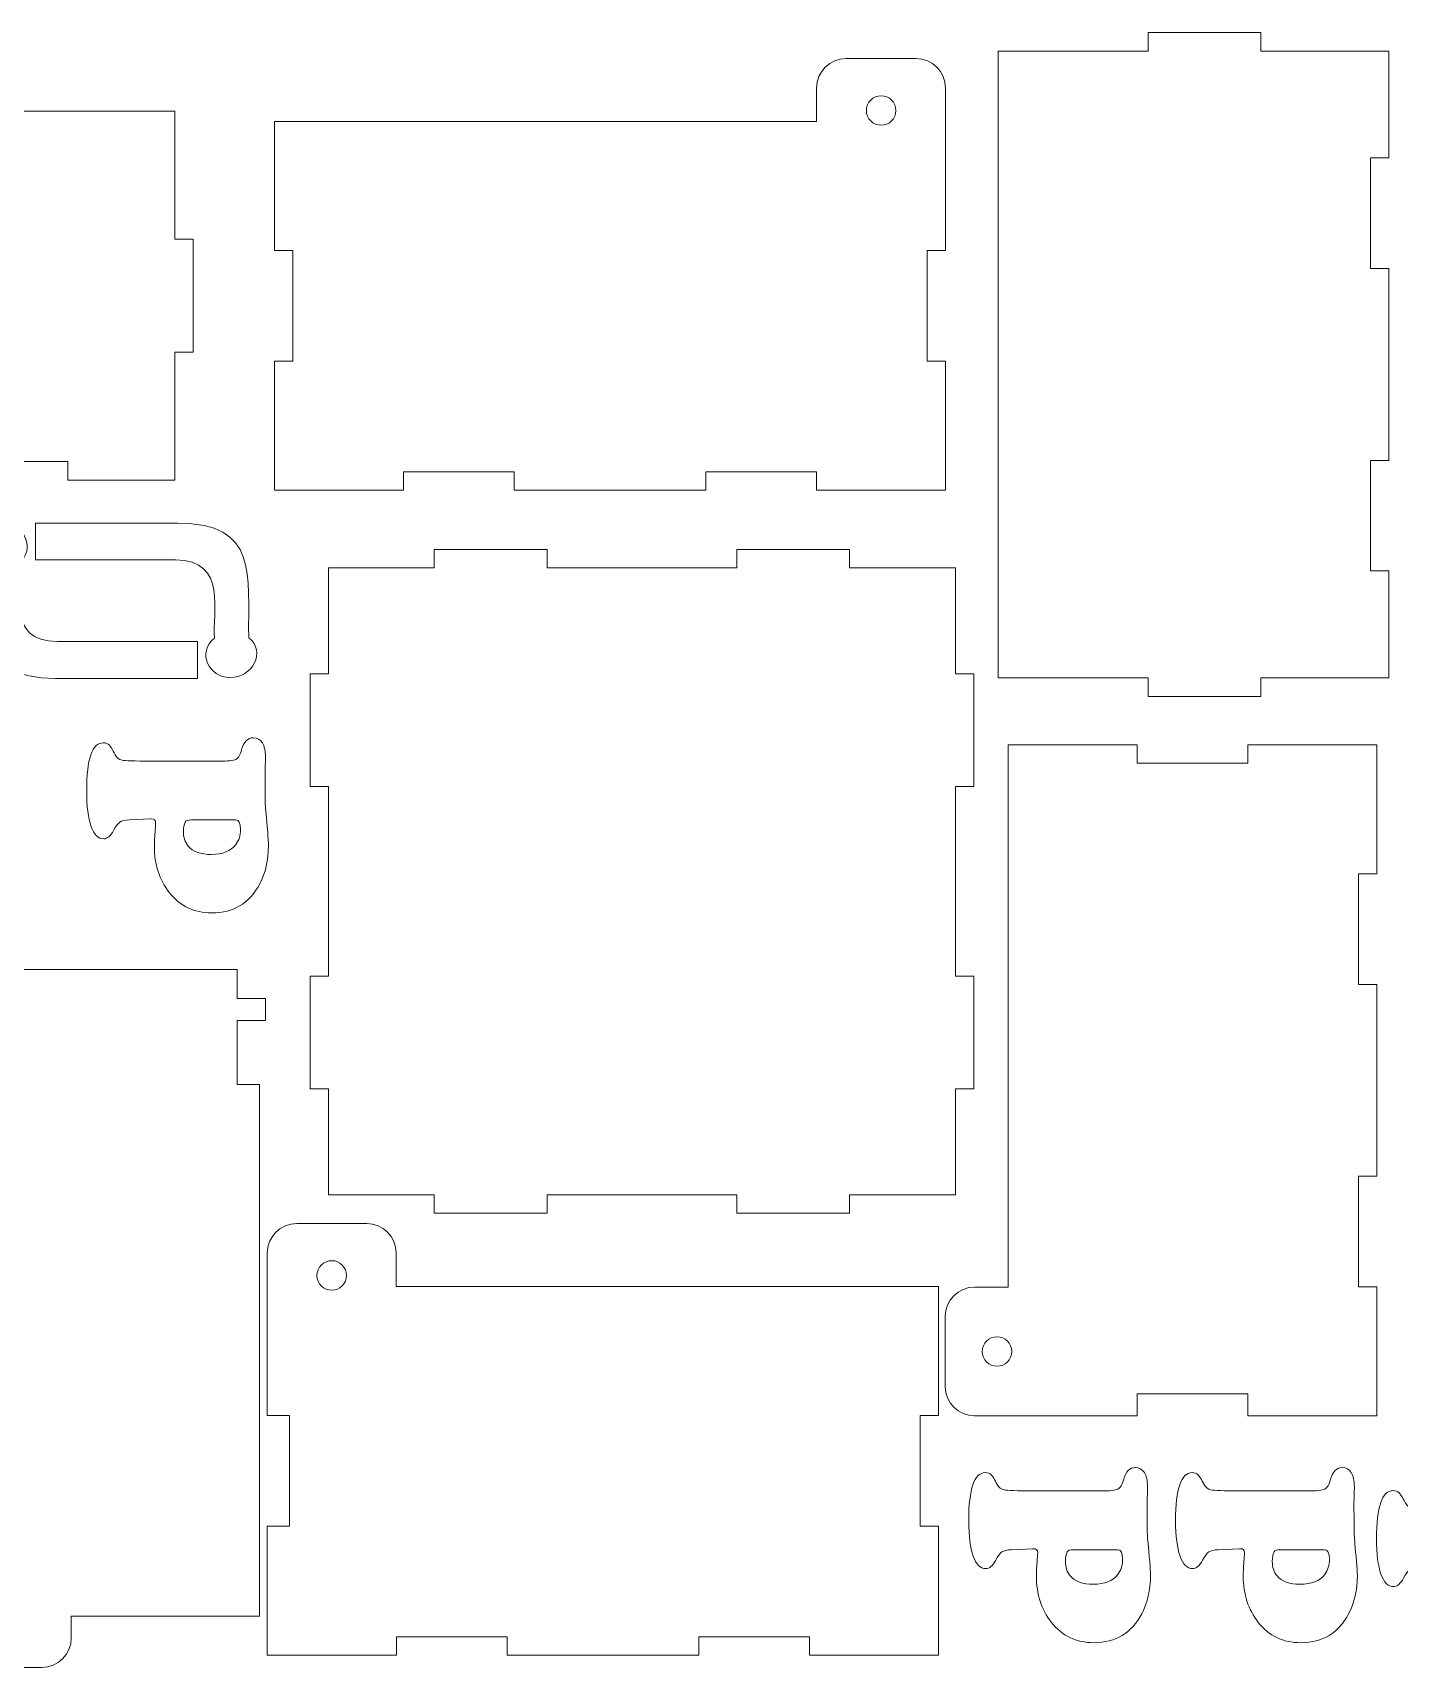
# Model space of a CAD drawing. Header units: centimetres. Extents: x -59 to 59, y -29 to 29.
# Drawn here: x 5.39 to 23.92, y 7.28 to 29.38 of the extents above; entities that cross this region are included whole.
import ezdxf

# ---------------------------------------------------------------- set-up
doc = ezdxf.new("R2010")
doc.units = ezdxf.units.CM
doc.header["$MEASUREMENT"] = 0
doc.layers.add('Camada 1', color=7, linetype='Continuous')

msp = doc.modelspace()

# ---------------------------------------------------------------- linework, layer by layer
at = {"layer": 'Camada 1', "color": 250, "lineweight": 9}
for points, knots in [([(-1.18064, 23.31344), (-1.18064, 23.31344), (-1.18064, 25.04844), (-1.18064, 25.04844), (-1.18064, 25.04844), (-1.18064, 25.04844), (-1.43064, 25.04844), (-1.43064, 25.04844), (-1.43064, 25.04844), (-1.43064, 25.04844), (-1.43064, 26.57844), (-1.43064, 26.57844), (-1.43064, 26.57844), (-1.43064, 26.57844), (-1.18064, 26.57844), (-1.18064, 26.57844), (-1.18064, 26.57844), (-1.18064, 26.57844), (-1.18064, 28.31344), (-1.18064, 28.31344), (-1.18064, 28.31344), (-1.18064, 28.31344), (2.06936, 28.31344), (2.06936, 28.31344), (2.06936, 28.31344), (2.06936, 28.31344), (2.06936, 28.91343), (2.06936, 28.91343), (2.06936, 28.91343), (2.06936, 29.13374), (2.24905, 29.31343), (2.46936, 29.31343), (2.46936, 29.31343), (2.46936, 29.31343), (3.66936, 29.31343), (3.66936, 29.31343), (3.66936, 29.31343), (3.88967, 29.31343), (4.06936, 29.13374), (4.06936, 28.91343), (4.06936, 28.91343), (4.06936, 28.91343), (4.06936, 28.31344), (4.06936, 28.31344), (4.06936, 28.31344), (4.06936, 28.31344), (7.31936, 28.31344), (7.31936, 28.31344), (7.31936, 28.31344), (7.31936, 28.31344), (7.31936, 26.57843), (7.31936, 26.57843), (7.31936, 26.57843), (7.31936, 26.57843), (7.56936, 26.57843), (7.56936, 26.57843), (7.56936, 26.57843), (7.56936, 26.57843), (7.56936, 25.04844), (7.56936, 25.04844), (7.56936, 25.04844), (7.56936, 25.04844), (7.31936, 25.04844), (7.31936, 25.04844), (7.31936, 25.04844), (7.31936, 25.04844), (7.31936, 23.31344), (7.31936, 23.31344), (7.31936, 23.31344), (7.31936, 23.31344), (5.86936, 23.31344), (5.86936, 23.31344), (5.86936, 23.31344), (5.86936, 23.31344), (5.86936, 23.56344), (5.86936, 23.56344), (5.86936, 23.56344), (5.86936, 23.56344), (4.36936, 23.56344), (4.36936, 23.56344), (4.36936, 23.56344), (4.36936, 23.56344), (4.36936, 23.31344), (4.36936, 23.31344), (4.36936, 23.31344), (4.36936, 23.31344), (1.76937, 23.31344), (1.76937, 23.31344), (1.76937, 23.31344), (1.76937, 23.31344), (1.76937, 23.56344), (1.76937, 23.56344), (1.76937, 23.56344), (1.76937, 23.56344), (0.26937, 23.56344), (0.26937, 23.56344), (0.26937, 23.56344), (0.26937, 23.56344), (0.26937, 23.31344), (0.26937, 23.31344), (0.26937, 23.31344), (0.26937, 23.31344), (-1.18064, 23.31344), (-1.18064, 23.31344)], [0, 0, 0, 0, 0.03703704, 0.03703704, 0.03703704, 0.03703704, 0.07407407, 0.07407407, 0.07407407, 0.07407407, 0.11111111, 0.11111111, 0.11111111, 0.11111111, 0.14814815, 0.14814815, 0.14814815, 0.14814815, 0.18518519, 0.18518519, 0.18518519, 0.18518519, 0.22222222, 0.22222222, 0.22222222, 0.22222222, 0.25925926, 0.25925926, 0.25925926, 0.25925926, 0.2962963, 0.2962963, 0.2962963, 0.2962963, 0.33333333, 0.33333333, 0.33333333, 0.33333333, 0.37037037, 0.37037037, 0.37037037, 0.37037037, 0.40740741, 0.40740741, 0.40740741, 0.40740741, 0.44444444, 0.44444444, 0.44444444, 0.44444444, 0.48148148, 0.48148148, 0.48148148, 0.48148148, 0.51851852, 0.51851852, 0.51851852, 0.51851852, 0.55555556, 0.55555556, 0.55555556, 0.55555556, 0.59259259, 0.59259259, 0.59259259, 0.59259259, 0.62962963, 0.62962963, 0.62962963, 0.62962963, 0.66666667, 0.66666667, 0.66666667, 0.66666667, 0.7037037, 0.7037037, 0.7037037, 0.7037037, 0.74074074, 0.74074074, 0.74074074, 0.74074074, 0.77777778, 0.77777778, 0.77777778, 0.77777778, 0.81481481, 0.81481481, 0.81481481, 0.81481481, 0.85185185, 0.85185185, 0.85185185, 0.85185185, 0.88888889, 0.88888889, 0.88888889, 0.88888889, 0.92592593, 0.92592593, 0.92592593, 0.92592593, 1, 1, 1, 1]), ([(23.7815, 20.63072), (23.7815, 20.63072), (22.0465, 20.63072), (22.0465, 20.63072), (22.0465, 20.63072), (22.0465, 20.63072), (22.0465, 20.38072), (22.0465, 20.38072), (22.0465, 20.38072), (22.0465, 20.38072), (20.5165, 20.38072), (20.5165, 20.38072), (20.5165, 20.38072), (20.5165, 20.38072), (20.5165, 20.63072), (20.5165, 20.63072), (20.5165, 20.63072), (20.5165, 20.63072), (18.4815, 20.63072), (18.4815, 20.63072), (18.4815, 20.63072), (18.4815, 20.63072), (18.4815, 29.13072), (18.4815, 29.13072), (18.4815, 29.13072), (18.4815, 29.13072), (20.5165, 29.13072), (20.5165, 29.13072), (20.5165, 29.13072), (20.5165, 29.13072), (20.5165, 29.38072), (20.5165, 29.38072), (20.5165, 29.38072), (20.5165, 29.38072), (22.0465, 29.38072), (22.0465, 29.38072), (22.0465, 29.38072), (22.0465, 29.38072), (22.0465, 29.13072), (22.0465, 29.13072), (22.0465, 29.13072), (22.0465, 29.13072), (23.7815, 29.13072), (23.7815, 29.13072), (23.7815, 29.13072), (23.7815, 29.13072), (23.7815, 27.68072), (23.7815, 27.68072), (23.7815, 27.68072), (23.7815, 27.68072), (23.5315, 27.68072), (23.5315, 27.68072), (23.5315, 27.68072), (23.5315, 27.68072), (23.5315, 26.18072), (23.5315, 26.18072), (23.5315, 26.18072), (23.5315, 26.18072), (23.7815, 26.18072), (23.7815, 26.18072), (23.7815, 26.18072), (23.7815, 26.18072), (23.7815, 23.58073), (23.7815, 23.58073), (23.7815, 23.58073), (23.7815, 23.58073), (23.5315, 23.58073), (23.5315, 23.58073), (23.5315, 23.58073), (23.5315, 23.58073), (23.5315, 22.08073), (23.5315, 22.08073), (23.5315, 22.08073), (23.5315, 22.08073), (23.7815, 22.08073), (23.7815, 22.08073), (23.7815, 22.08073), (23.7815, 22.08073), (23.7815, 20.63072), (23.7815, 20.63072)], [0, 0, 0, 0, 0.04761905, 0.04761905, 0.04761905, 0.04761905, 0.0952381, 0.0952381, 0.0952381, 0.0952381, 0.14285714, 0.14285714, 0.14285714, 0.14285714, 0.19047619, 0.19047619, 0.19047619, 0.19047619, 0.23809524, 0.23809524, 0.23809524, 0.23809524, 0.28571429, 0.28571429, 0.28571429, 0.28571429, 0.33333333, 0.33333333, 0.33333333, 0.33333333, 0.38095238, 0.38095238, 0.38095238, 0.38095238, 0.42857143, 0.42857143, 0.42857143, 0.42857143, 0.47619048, 0.47619048, 0.47619048, 0.47619048, 0.52380952, 0.52380952, 0.52380952, 0.52380952, 0.57142857, 0.57142857, 0.57142857, 0.57142857, 0.61904762, 0.61904762, 0.61904762, 0.61904762, 0.66666667, 0.66666667, 0.66666667, 0.66666667, 0.71428571, 0.71428571, 0.71428571, 0.71428571, 0.76190476, 0.76190476, 0.76190476, 0.76190476, 0.80952381, 0.80952381, 0.80952381, 0.80952381, 0.85714286, 0.85714286, 0.85714286, 0.85714286, 0.9047619, 0.9047619, 0.9047619, 0.9047619, 1, 1, 1, 1]), ([(8.96977, 23.17477), (8.96977, 23.17477), (8.96977, 23.17478), (8.96977, 23.17478), (8.96977, 23.17478), (8.96977, 23.17478), (8.66977, 23.17478), (8.66977, 23.17478), (8.66977, 23.17478), (8.66977, 23.17478), (8.66977, 24.92478), (8.66977, 24.92478), (8.66977, 24.92478), (8.66977, 24.92478), (8.91977, 24.92478), (8.91977, 24.92478), (8.91977, 24.92478), (8.91977, 24.92478), (8.91977, 26.42478), (8.91977, 26.42478), (8.91977, 26.42478), (8.91977, 26.42478), (8.66977, 26.42478), (8.66977, 26.42478), (8.66977, 26.42478), (8.66977, 26.42478), (8.66977, 28.17477), (8.66977, 28.17477), (8.66977, 28.17477), (8.66977, 28.17477), (8.96977, 28.17477), (8.96977, 28.17477), (8.96977, 28.17477), (8.96977, 28.17477), (16.02217, 28.17477), (16.02217, 28.17477), (16.02217, 28.17477), (16.02217, 28.17477), (16.02217, 28.62877), (16.02217, 28.62877), (16.02217, 28.62877), (16.02217, 28.84908), (16.20186, 29.02876), (16.42217, 29.02876), (16.42217, 29.02876), (16.42217, 29.02876), (17.36977, 29.02877), (17.36977, 29.02877), (17.36977, 29.02877), (17.59008, 29.02877), (17.76977, 28.84908), (17.76977, 28.62877), (17.76977, 28.62877), (17.76977, 28.62877), (17.76977, 28.17477), (17.76977, 28.17477), (17.76977, 28.17477), (17.76977, 28.17477), (17.76977, 26.42478), (17.76977, 26.42478), (17.76977, 26.42478), (17.76977, 26.42478), (17.51977, 26.42478), (17.51977, 26.42478), (17.51977, 26.42478), (17.51977, 26.42478), (17.51977, 24.92478), (17.51977, 24.92478), (17.51977, 24.92478), (17.51977, 24.92478), (17.76977, 24.92478), (17.76977, 24.92478), (17.76977, 24.92478), (17.76977, 24.92478), (17.76977, 23.17478), (17.76977, 23.17478), (17.76977, 23.17478), (17.76977, 23.17478), (17.46977, 23.17478), (17.46977, 23.17478), (17.46977, 23.17478), (17.46977, 23.17478), (17.46977, 23.17477), (17.46977, 23.17477), (17.46977, 23.17477), (17.46977, 23.17477), (16.01977, 23.17477), (16.01977, 23.17477), (16.01977, 23.17477), (16.01977, 23.17477), (16.01977, 23.42478), (16.01977, 23.42478), (16.01977, 23.42478), (16.01977, 23.42478), (14.51977, 23.42478), (14.51977, 23.42478), (14.51977, 23.42478), (14.51977, 23.42478), (14.51977, 23.17477), (14.51977, 23.17477), (14.51977, 23.17477), (14.51977, 23.17477), (11.91978, 23.17477), (11.91978, 23.17477), (11.91978, 23.17477), (11.91978, 23.17477), (11.91978, 23.42478), (11.91978, 23.42478), (11.91978, 23.42478), (11.91978, 23.42478), (10.41978, 23.42478), (10.41978, 23.42478), (10.41978, 23.42478), (10.41978, 23.42478), (10.41978, 23.17477), (10.41978, 23.17477), (10.41978, 23.17477), (10.41978, 23.17477), (8.96977, 23.17477), (8.96977, 23.17477)], [0, 0, 0, 0, 0.03225806, 0.03225806, 0.03225806, 0.03225806, 0.06451613, 0.06451613, 0.06451613, 0.06451613, 0.09677419, 0.09677419, 0.09677419, 0.09677419, 0.12903226, 0.12903226, 0.12903226, 0.12903226, 0.16129032, 0.16129032, 0.16129032, 0.16129032, 0.19354839, 0.19354839, 0.19354839, 0.19354839, 0.22580645, 0.22580645, 0.22580645, 0.22580645, 0.25806452, 0.25806452, 0.25806452, 0.25806452, 0.29032258, 0.29032258, 0.29032258, 0.29032258, 0.32258065, 0.32258065, 0.32258065, 0.32258065, 0.35483871, 0.35483871, 0.35483871, 0.35483871, 0.38709677, 0.38709677, 0.38709677, 0.38709677, 0.41935484, 0.41935484, 0.41935484, 0.41935484, 0.4516129, 0.4516129, 0.4516129, 0.4516129, 0.48387097, 0.48387097, 0.48387097, 0.48387097, 0.51612903, 0.51612903, 0.51612903, 0.51612903, 0.5483871, 0.5483871, 0.5483871, 0.5483871, 0.58064516, 0.58064516, 0.58064516, 0.58064516, 0.61290323, 0.61290323, 0.61290323, 0.61290323, 0.64516129, 0.64516129, 0.64516129, 0.64516129, 0.67741935, 0.67741935, 0.67741935, 0.67741935, 0.70967742, 0.70967742, 0.70967742, 0.70967742, 0.74193548, 0.74193548, 0.74193548, 0.74193548, 0.77419355, 0.77419355, 0.77419355, 0.77419355, 0.80645161, 0.80645161, 0.80645161, 0.80645161, 0.83870968, 0.83870968, 0.83870968, 0.83870968, 0.87096774, 0.87096774, 0.87096774, 0.87096774, 0.90322581, 0.90322581, 0.90322581, 0.90322581, 0.93548387, 0.93548387, 0.93548387, 0.93548387, 1, 1, 1, 1]), ([(16.89597, 28.52477), (16.78553, 28.52477), (16.69597, 28.43521), (16.69597, 28.32477), (16.69597, 28.32477), (16.69597, 28.21433), (16.78553, 28.12477), (16.89597, 28.12477), (16.89597, 28.12477), (17.0064, 28.12477), (17.09597, 28.21433), (17.09597, 28.32477), (17.09597, 28.32477), (17.09597, 28.43521), (17.0064, 28.52477), (16.89597, 28.52477)], [0, 0, 0, 0, 0.2, 0.2, 0.2, 0.2, 0.4, 0.4, 0.4, 0.4, 0.6, 0.6, 0.6, 0.6, 1, 1, 1, 1]), ([(9.40305, 22.1233), (9.40305, 22.1233), (10.83805, 22.1233), (10.83805, 22.1233), (10.83805, 22.1233), (10.83805, 22.1233), (10.83805, 22.37332), (10.83805, 22.37332), (10.83805, 22.37332), (10.83805, 22.37332), (12.36805, 22.37332), (12.36805, 22.37332), (12.36805, 22.37332), (12.36805, 22.37332), (12.36805, 22.1233), (12.36805, 22.1233), (12.36805, 22.1233), (12.36805, 22.1233), (14.93804, 22.1233), (14.93804, 22.1233), (14.93804, 22.1233), (14.93804, 22.1233), (14.93804, 22.37332), (14.93804, 22.37332), (14.93804, 22.37332), (14.93804, 22.37332), (16.46804, 22.37332), (16.46804, 22.37332), (16.46804, 22.37332), (16.46804, 22.37332), (16.46804, 22.1233), (16.46804, 22.1233), (16.46804, 22.1233), (16.46804, 22.1233), (17.90305, 22.1233), (17.90305, 22.1233), (17.90305, 22.1233), (17.90305, 22.1233), (17.90305, 20.68831), (17.90305, 20.68831), (17.90305, 20.68831), (17.90305, 20.68831), (18.15305, 20.68831), (18.15305, 20.68831), (18.15305, 20.68831), (18.15305, 20.68831), (18.15305, 19.15831), (18.15305, 19.15831), (18.15305, 19.15831), (18.15305, 19.15831), (17.90305, 19.15831), (17.90305, 19.15831), (17.90305, 19.15831), (17.90305, 19.15831), (17.90305, 16.58832), (17.90305, 16.58832), (17.90305, 16.58832), (17.90305, 16.58832), (18.15305, 16.58832), (18.15305, 16.58832), (18.15305, 16.58832), (18.15305, 16.58832), (18.15305, 15.05832), (18.15305, 15.05832), (18.15305, 15.05832), (18.15305, 15.05832), (17.90305, 15.05832), (17.90305, 15.05832), (17.90305, 15.05832), (17.90305, 15.05832), (17.90305, 13.6233), (17.90305, 13.6233), (17.90305, 13.6233), (17.90305, 13.6233), (16.46804, 13.6233), (16.46804, 13.6233), (16.46804, 13.6233), (16.46804, 13.6233), (16.46804, 13.37332), (16.46804, 13.37332), (16.46804, 13.37332), (16.46804, 13.37332), (14.93804, 13.37332), (14.93804, 13.37332), (14.93804, 13.37332), (14.93804, 13.37332), (14.93804, 13.6233), (14.93804, 13.6233), (14.93804, 13.6233), (14.93804, 13.6233), (12.36805, 13.6233), (12.36805, 13.6233), (12.36805, 13.6233), (12.36805, 13.6233), (12.36805, 13.37332), (12.36805, 13.37332), (12.36805, 13.37332), (12.36805, 13.37332), (10.83805, 13.37332), (10.83805, 13.37332), (10.83805, 13.37332), (10.83805, 13.37332), (10.83805, 13.6233), (10.83805, 13.6233), (10.83805, 13.6233), (10.83805, 13.6233), (9.40305, 13.6233), (9.40305, 13.6233), (9.40305, 13.6233), (9.40305, 13.6233), (9.40305, 15.05832), (9.40305, 15.05832), (9.40305, 15.05832), (9.40305, 15.05832), (9.15305, 15.05832), (9.15305, 15.05832), (9.15305, 15.05832), (9.15305, 15.05832), (9.15305, 16.58832), (9.15305, 16.58832), (9.15305, 16.58832), (9.15305, 16.58832), (9.40305, 16.58832), (9.40305, 16.58832), (9.40305, 16.58832), (9.40305, 16.58832), (9.40305, 19.15831), (9.40305, 19.15831), (9.40305, 19.15831), (9.40305, 19.15831), (9.15305, 19.15831), (9.15305, 19.15831), (9.15305, 19.15831), (9.15305, 19.15831), (9.15305, 20.68831), (9.15305, 20.68831), (9.15305, 20.68831), (9.15305, 20.68831), (9.40305, 20.68831), (9.40305, 20.68831), (9.40305, 20.68831), (9.40305, 20.68831), (9.40305, 22.1233), (9.40305, 22.1233)], [0, 0, 0, 0, 0.02702703, 0.02702703, 0.02702703, 0.02702703, 0.05405405, 0.05405405, 0.05405405, 0.05405405, 0.08108108, 0.08108108, 0.08108108, 0.08108108, 0.10810811, 0.10810811, 0.10810811, 0.10810811, 0.13513514, 0.13513514, 0.13513514, 0.13513514, 0.16216216, 0.16216216, 0.16216216, 0.16216216, 0.18918919, 0.18918919, 0.18918919, 0.18918919, 0.21621622, 0.21621622, 0.21621622, 0.21621622, 0.24324324, 0.24324324, 0.24324324, 0.24324324, 0.27027027, 0.27027027, 0.27027027, 0.27027027, 0.2972973, 0.2972973, 0.2972973, 0.2972973, 0.32432432, 0.32432432, 0.32432432, 0.32432432, 0.35135135, 0.35135135, 0.35135135, 0.35135135, 0.37837838, 0.37837838, 0.37837838, 0.37837838, 0.40540541, 0.40540541, 0.40540541, 0.40540541, 0.43243243, 0.43243243, 0.43243243, 0.43243243, 0.45945946, 0.45945946, 0.45945946, 0.45945946, 0.48648649, 0.48648649, 0.48648649, 0.48648649, 0.51351351, 0.51351351, 0.51351351, 0.51351351, 0.54054054, 0.54054054, 0.54054054, 0.54054054, 0.56756757, 0.56756757, 0.56756757, 0.56756757, 0.59459459, 0.59459459, 0.59459459, 0.59459459, 0.62162162, 0.62162162, 0.62162162, 0.62162162, 0.64864865, 0.64864865, 0.64864865, 0.64864865, 0.67567568, 0.67567568, 0.67567568, 0.67567568, 0.7027027, 0.7027027, 0.7027027, 0.7027027, 0.72972973, 0.72972973, 0.72972973, 0.72972973, 0.75675676, 0.75675676, 0.75675676, 0.75675676, 0.78378378, 0.78378378, 0.78378378, 0.78378378, 0.81081081, 0.81081081, 0.81081081, 0.81081081, 0.83783784, 0.83783784, 0.83783784, 0.83783784, 0.86486486, 0.86486486, 0.86486486, 0.86486486, 0.89189189, 0.89189189, 0.89189189, 0.89189189, 0.91891892, 0.91891892, 0.91891892, 0.91891892, 0.94594595, 0.94594595, 0.94594595, 0.94594595, 1, 1, 1, 1]), ([(6.99125, 19.5021), (6.99125, 19.5021), (7.91905, 19.5021), (7.91905, 19.5021), (7.91905, 19.5021), (8.03885, 19.5021), (8.11531, 19.50992), (8.14723, 19.52679), (8.14723, 19.52679), (8.17974, 19.54304), (8.20623, 19.58759), (8.2261, 19.66045), (8.2261, 19.66045), (8.2562, 19.7664), (8.30919, 19.81939), (8.38444, 19.81939), (8.38444, 19.81939), (8.43743, 19.81939), (8.47836, 19.79711), (8.50666, 19.75256), (8.50666, 19.75256), (8.53435, 19.70741), (8.5488, 19.64298), (8.5488, 19.55809), (8.5488, 19.55809), (8.5488, 19.52979), (8.547, 19.45996), (8.54338, 19.34857), (8.54338, 19.34857), (8.54338, 19.34857), (8.54338, 19.2426), (8.54338, 19.2426), (8.54338, 19.2426), (8.54459, 19.04753), (8.5458, 18.93314), (8.54761, 18.89942), (8.54761, 18.89942), (8.54941, 18.86571), (8.55964, 18.7465), (8.57891, 18.5406), (8.57891, 18.5406), (8.58554, 18.47256), (8.58915, 18.40994), (8.58915, 18.35335), (8.58915, 18.35335), (8.58915, 18.16068), (8.55001, 17.98909), (8.47114, 17.83858), (8.47114, 17.83858), (8.33448, 17.57608), (8.11833, 17.44542), (7.82211, 17.44542), (7.82211, 17.44542), (7.58188, 17.44542), (7.38983, 17.53694), (7.24533, 17.72058), (7.24533, 17.72058), (7.10987, 17.89336), (7.04242, 18.10228), (7.04242, 18.34853), (7.04242, 18.34853), (7.04242, 18.41055), (7.04665, 18.48701), (7.05447, 18.57732), (7.05447, 18.57732), (7.05808, 18.62549), (7.05989, 18.65558), (7.05989, 18.66763), (7.05989, 18.66763), (7.05989, 18.70135), (7.04062, 18.7188), (7.00149, 18.7188), (7.00149, 18.7188), (7.00149, 18.7188), (6.99125, 18.7188), (6.99125, 18.7188), (6.99125, 18.7188), (6.99125, 18.7188), (6.70166, 18.70616), (6.70166, 18.70616), (6.70166, 18.70616), (6.64567, 18.70375), (6.60351, 18.69351), (6.57582, 18.67545), (6.57582, 18.67545), (6.54813, 18.65739), (6.51983, 18.62007), (6.49033, 18.56347), (6.49033, 18.56347), (6.44939, 18.48701), (6.40423, 18.44908), (6.35606, 18.44908), (6.35606, 18.44908), (6.28201, 18.44908), (6.22482, 18.50507), (6.18509, 18.61826), (6.18509, 18.61826), (6.14535, 18.73085), (6.12487, 18.891), (6.12487, 19.0981), (6.12487, 19.0981), (6.12487, 19.5328), (6.19954, 19.75076), (6.34945, 19.75076), (6.34945, 19.75076), (6.38437, 19.75076), (6.41146, 19.74111), (6.43012, 19.72246), (6.43012, 19.72246), (6.44879, 19.70318), (6.47589, 19.65924), (6.5114, 19.59), (6.5114, 19.59), (6.53368, 19.54785), (6.56499, 19.52317), (6.60472, 19.51595), (6.60472, 19.51595), (6.64506, 19.50873), (6.77391, 19.5039), (6.99125, 19.5021)], [0, 0, 0, 0, 0.03225806, 0.03225806, 0.03225806, 0.03225806, 0.06451613, 0.06451613, 0.06451613, 0.06451613, 0.09677419, 0.09677419, 0.09677419, 0.09677419, 0.12903226, 0.12903226, 0.12903226, 0.12903226, 0.16129032, 0.16129032, 0.16129032, 0.16129032, 0.19354839, 0.19354839, 0.19354839, 0.19354839, 0.22580645, 0.22580645, 0.22580645, 0.22580645, 0.25806452, 0.25806452, 0.25806452, 0.25806452, 0.29032258, 0.29032258, 0.29032258, 0.29032258, 0.32258065, 0.32258065, 0.32258065, 0.32258065, 0.35483871, 0.35483871, 0.35483871, 0.35483871, 0.38709677, 0.38709677, 0.38709677, 0.38709677, 0.41935484, 0.41935484, 0.41935484, 0.41935484, 0.4516129, 0.4516129, 0.4516129, 0.4516129, 0.48387097, 0.48387097, 0.48387097, 0.48387097, 0.51612903, 0.51612903, 0.51612903, 0.51612903, 0.5483871, 0.5483871, 0.5483871, 0.5483871, 0.58064516, 0.58064516, 0.58064516, 0.58064516, 0.61290323, 0.61290323, 0.61290323, 0.61290323, 0.64516129, 0.64516129, 0.64516129, 0.64516129, 0.67741935, 0.67741935, 0.67741935, 0.67741935, 0.70967742, 0.70967742, 0.70967742, 0.70967742, 0.74193548, 0.74193548, 0.74193548, 0.74193548, 0.77419355, 0.77419355, 0.77419355, 0.77419355, 0.80645161, 0.80645161, 0.80645161, 0.80645161, 0.83870968, 0.83870968, 0.83870968, 0.83870968, 0.87096774, 0.87096774, 0.87096774, 0.87096774, 0.90322581, 0.90322581, 0.90322581, 0.90322581, 0.93548387, 0.93548387, 0.93548387, 0.93548387, 1, 1, 1, 1]), ([(23.61803, 19.42467), (23.61803, 19.42467), (23.61802, 19.42467), (23.61802, 19.42467), (23.61802, 19.42467), (23.61802, 19.42467), (23.61802, 19.72467), (23.61802, 19.72467), (23.61802, 19.72467), (23.61802, 19.72467), (21.86802, 19.72467), (21.86802, 19.72467), (21.86802, 19.72467), (21.86802, 19.72467), (21.86802, 19.47467), (21.86802, 19.47467), (21.86802, 19.47467), (21.86802, 19.47467), (20.36802, 19.47467), (20.36802, 19.47467), (20.36802, 19.47467), (20.36802, 19.47467), (20.36802, 19.72467), (20.36802, 19.72467), (20.36802, 19.72467), (20.36802, 19.72467), (18.61803, 19.72467), (18.61803, 19.72467), (18.61803, 19.72467), (18.61803, 19.72467), (18.61803, 19.42467), (18.61803, 19.42467), (18.61803, 19.42467), (18.61803, 19.42467), (18.61803, 12.37227), (18.61803, 12.37227), (18.61803, 12.37227), (18.61803, 12.37227), (18.16403, 12.37227), (18.16403, 12.37227), (18.16403, 12.37227), (17.94372, 12.37227), (17.76404, 12.19258), (17.76404, 11.97227), (17.76404, 11.97227), (17.76404, 11.97227), (17.76403, 11.02467), (17.76403, 11.02467), (17.76403, 11.02467), (17.76403, 10.80436), (17.94372, 10.62467), (18.16403, 10.62467), (18.16403, 10.62467), (18.16403, 10.62467), (18.61803, 10.62467), (18.61803, 10.62467), (18.61803, 10.62467), (18.61803, 10.62467), (20.36802, 10.62467), (20.36802, 10.62467), (20.36802, 10.62467), (20.36802, 10.62467), (20.36802, 10.92467), (20.36802, 10.92467), (20.36802, 10.92467), (20.36802, 10.92467), (21.86802, 10.92467), (21.86802, 10.92467), (21.86802, 10.92467), (21.86802, 10.92467), (21.86802, 10.62467), (21.86802, 10.62467), (21.86802, 10.62467), (21.86802, 10.62467), (23.61802, 10.62467), (23.61802, 10.62467), (23.61802, 10.62467), (23.61802, 10.62467), (23.61802, 10.92467), (23.61802, 10.92467), (23.61802, 10.92467), (23.61802, 10.92467), (23.61803, 10.92467), (23.61803, 10.92467), (23.61803, 10.92467), (23.61803, 10.92467), (23.61803, 12.37467), (23.61803, 12.37467), (23.61803, 12.37467), (23.61803, 12.37467), (23.36802, 12.37467), (23.36802, 12.37467), (23.36802, 12.37467), (23.36802, 12.37467), (23.36802, 13.87467), (23.36802, 13.87467), (23.36802, 13.87467), (23.36802, 13.87467), (23.61803, 13.87467), (23.61803, 13.87467), (23.61803, 13.87467), (23.61803, 13.87467), (23.61803, 16.47466), (23.61803, 16.47466), (23.61803, 16.47466), (23.61803, 16.47466), (23.36802, 16.47466), (23.36802, 16.47466), (23.36802, 16.47466), (23.36802, 16.47466), (23.36802, 17.97466), (23.36802, 17.97466), (23.36802, 17.97466), (23.36802, 17.97466), (23.61803, 17.97466), (23.61803, 17.97466), (23.61803, 17.97466), (23.61803, 17.97466), (23.61803, 19.42467), (23.61803, 19.42467)], [0, 0, 0, 0, 0.03225806, 0.03225806, 0.03225806, 0.03225806, 0.06451613, 0.06451613, 0.06451613, 0.06451613, 0.09677419, 0.09677419, 0.09677419, 0.09677419, 0.12903226, 0.12903226, 0.12903226, 0.12903226, 0.16129032, 0.16129032, 0.16129032, 0.16129032, 0.19354839, 0.19354839, 0.19354839, 0.19354839, 0.22580645, 0.22580645, 0.22580645, 0.22580645, 0.25806452, 0.25806452, 0.25806452, 0.25806452, 0.29032258, 0.29032258, 0.29032258, 0.29032258, 0.32258065, 0.32258065, 0.32258065, 0.32258065, 0.35483871, 0.35483871, 0.35483871, 0.35483871, 0.38709677, 0.38709677, 0.38709677, 0.38709677, 0.41935484, 0.41935484, 0.41935484, 0.41935484, 0.4516129, 0.4516129, 0.4516129, 0.4516129, 0.48387097, 0.48387097, 0.48387097, 0.48387097, 0.51612903, 0.51612903, 0.51612903, 0.51612903, 0.5483871, 0.5483871, 0.5483871, 0.5483871, 0.58064516, 0.58064516, 0.58064516, 0.58064516, 0.61290323, 0.61290323, 0.61290323, 0.61290323, 0.64516129, 0.64516129, 0.64516129, 0.64516129, 0.67741935, 0.67741935, 0.67741935, 0.67741935, 0.70967742, 0.70967742, 0.70967742, 0.70967742, 0.74193548, 0.74193548, 0.74193548, 0.74193548, 0.77419355, 0.77419355, 0.77419355, 0.77419355, 0.80645161, 0.80645161, 0.80645161, 0.80645161, 0.83870968, 0.83870968, 0.83870968, 0.83870968, 0.87096774, 0.87096774, 0.87096774, 0.87096774, 0.90322581, 0.90322581, 0.90322581, 0.90322581, 0.93548387, 0.93548387, 0.93548387, 0.93548387, 1, 1, 1, 1]), ([(8.14302, 18.70616), (8.14302, 18.70616), (7.54336, 18.70616), (7.54336, 18.70616), (7.54336, 18.70616), (7.49759, 18.70616), (7.4699, 18.69653), (7.46027, 18.67606), (7.46027, 18.67606), (7.44401, 18.64234), (7.43558, 18.59959), (7.43558, 18.54782), (7.43558, 18.54782), (7.43558, 18.47015), (7.45725, 18.40452), (7.5012, 18.35154), (7.5012, 18.35154), (7.56322, 18.27508), (7.66798, 18.23715), (7.81488, 18.23715), (7.81488, 18.23715), (7.96781, 18.23715), (8.07859, 18.2817), (8.14663, 18.37141), (8.14663, 18.37141), (8.18998, 18.4274), (8.21165, 18.49604), (8.21165, 18.57551), (8.21165, 18.57551), (8.21165, 18.66281), (8.18877, 18.70616), (8.14302, 18.70616)], [0, 0, 0, 0, 0.11111111, 0.11111111, 0.11111111, 0.11111111, 0.22222222, 0.22222222, 0.22222222, 0.22222222, 0.33333333, 0.33333333, 0.33333333, 0.33333333, 0.44444444, 0.44444444, 0.44444444, 0.44444444, 0.55555556, 0.55555556, 0.55555556, 0.55555556, 0.66666667, 0.66666667, 0.66666667, 0.66666667, 0.77777778, 0.77777778, 0.77777778, 0.77777778, 1, 1, 1, 1]), ([(2.31638, 7.2141), (2.31638, 7.2141), (5.51638, 7.2141), (5.51638, 7.2141), (5.51638, 7.2141), (5.73669, 7.2141), (5.91638, 7.39379), (5.91638, 7.6141), (5.91638, 7.6141), (5.91638, 7.6141), (5.91638, 7.909), (5.91638, 7.909), (5.91638, 7.909), (5.91638, 7.909), (8.46638, 7.909), (8.46638, 7.909), (8.46638, 7.909), (8.46638, 7.909), (8.46638, 15.11744), (8.46638, 15.11744), (8.46638, 15.11744), (8.46638, 15.11744), (8.16638, 15.11744), (8.16638, 15.11744), (8.16638, 15.11744), (8.16638, 15.11744), (8.16638, 15.98816), (8.16638, 15.98816), (8.16638, 15.98816), (8.16638, 15.98816), (8.54945, 15.98816), (8.54945, 15.98816), (8.54945, 15.98816), (8.54945, 15.98816), (8.54945, 16.28523), (8.54945, 16.28523), (8.54945, 16.28523), (8.54945, 16.28523), (8.16638, 16.28523), (8.16638, 16.28523), (8.16638, 16.28523), (8.16638, 16.28523), (8.16638, 16.6792), (8.16638, 16.6792), (8.16638, 16.6792), (8.16638, 16.6792), (-0.33362, 16.6792), (-0.33362, 16.6792), (-0.33362, 16.6792), (-0.33362, 16.6792), (-0.33362, 16.28523), (-0.33362, 16.28523), (-0.33362, 16.28523), (-0.33362, 16.28523), (-0.71669, 16.28523), (-0.71669, 16.28523), (-0.71669, 16.28523), (-0.71669, 16.28523), (-0.71669, 15.98816), (-0.71669, 15.98816), (-0.71669, 15.98816), (-0.71669, 15.98816), (-0.33362, 15.98816), (-0.33362, 15.98816), (-0.33362, 15.98816), (-0.33362, 15.98816), (-0.33362, 15.11744), (-0.33362, 15.11744), (-0.33362, 15.11744), (-0.33362, 15.11744), (-0.63362, 15.11744), (-0.63362, 15.11744), (-0.63362, 15.11744), (-0.63362, 15.11744), (-0.63362, 7.909), (-0.63362, 7.909), (-0.63362, 7.909), (-0.63362, 7.909), (1.91638, 7.909), (1.91638, 7.909), (1.91638, 7.909), (1.91638, 7.909), (1.91638, 7.6141), (1.91638, 7.6141), (1.91638, 7.6141), (1.91638, 7.39379), (2.09607, 7.2141), (2.31638, 7.2141)], [0, 0, 0, 0, 0.04347826, 0.04347826, 0.04347826, 0.04347826, 0.08695652, 0.08695652, 0.08695652, 0.08695652, 0.13043478, 0.13043478, 0.13043478, 0.13043478, 0.17391304, 0.17391304, 0.17391304, 0.17391304, 0.2173913, 0.2173913, 0.2173913, 0.2173913, 0.26086957, 0.26086957, 0.26086957, 0.26086957, 0.30434783, 0.30434783, 0.30434783, 0.30434783, 0.34782609, 0.34782609, 0.34782609, 0.34782609, 0.39130435, 0.39130435, 0.39130435, 0.39130435, 0.43478261, 0.43478261, 0.43478261, 0.43478261, 0.47826087, 0.47826087, 0.47826087, 0.47826087, 0.52173913, 0.52173913, 0.52173913, 0.52173913, 0.56521739, 0.56521739, 0.56521739, 0.56521739, 0.60869565, 0.60869565, 0.60869565, 0.60869565, 0.65217391, 0.65217391, 0.65217391, 0.65217391, 0.69565217, 0.69565217, 0.69565217, 0.69565217, 0.73913043, 0.73913043, 0.73913043, 0.73913043, 0.7826087, 0.7826087, 0.7826087, 0.7826087, 0.82608696, 0.82608696, 0.82608696, 0.82608696, 0.86956522, 0.86956522, 0.86956522, 0.86956522, 0.91304348, 0.91304348, 0.91304348, 0.91304348, 1, 1, 1, 1]), ([(17.37386, 7.37918), (17.37386, 7.37918), (17.37386, 7.37919), (17.37386, 7.37919), (17.37386, 7.37919), (17.37386, 7.37919), (17.67386, 7.37919), (17.67386, 7.37919), (17.67386, 7.37919), (17.67386, 7.37919), (17.67386, 9.12919), (17.67386, 9.12919), (17.67386, 9.12919), (17.67386, 9.12919), (17.42386, 9.12919), (17.42386, 9.12919), (17.42386, 9.12919), (17.42386, 9.12919), (17.42386, 10.62919), (17.42386, 10.62919), (17.42386, 10.62919), (17.42386, 10.62919), (17.67386, 10.62919), (17.67386, 10.62919), (17.67386, 10.62919), (17.67386, 10.62919), (17.67386, 12.37918), (17.67386, 12.37918), (17.67386, 12.37918), (17.67386, 12.37918), (17.37386, 12.37918), (17.37386, 12.37918), (17.37386, 12.37918), (17.37386, 12.37918), (10.32146, 12.37918), (10.32146, 12.37918), (10.32146, 12.37918), (10.32146, 12.37918), (10.32146, 12.83318), (10.32146, 12.83318), (10.32146, 12.83318), (10.32146, 13.05349), (10.14177, 13.23317), (9.92146, 13.23317), (9.92146, 13.23317), (9.92146, 13.23317), (8.97386, 13.23318), (8.97386, 13.23318), (8.97386, 13.23318), (8.75355, 13.23318), (8.57386, 13.05349), (8.57386, 12.83318), (8.57386, 12.83318), (8.57386, 12.83318), (8.57386, 12.37918), (8.57386, 12.37918), (8.57386, 12.37918), (8.57386, 12.37918), (8.57386, 10.62919), (8.57386, 10.62919), (8.57386, 10.62919), (8.57386, 10.62919), (8.87386, 10.62919), (8.87386, 10.62919), (8.87386, 10.62919), (8.87386, 10.62919), (8.87386, 9.12919), (8.87386, 9.12919), (8.87386, 9.12919), (8.87386, 9.12919), (8.57386, 9.12919), (8.57386, 9.12919), (8.57386, 9.12919), (8.57386, 9.12919), (8.57386, 7.37919), (8.57386, 7.37919), (8.57386, 7.37919), (8.57386, 7.37919), (8.87386, 7.37919), (8.87386, 7.37919), (8.87386, 7.37919), (8.87386, 7.37919), (8.87386, 7.37918), (8.87386, 7.37918), (8.87386, 7.37918), (8.87386, 7.37918), (10.32386, 7.37918), (10.32386, 7.37918), (10.32386, 7.37918), (10.32386, 7.37918), (10.32386, 7.62919), (10.32386, 7.62919), (10.32386, 7.62919), (10.32386, 7.62919), (11.82386, 7.62919), (11.82386, 7.62919), (11.82386, 7.62919), (11.82386, 7.62919), (11.82386, 7.37918), (11.82386, 7.37918), (11.82386, 7.37918), (11.82386, 7.37918), (14.42385, 7.37918), (14.42385, 7.37918), (14.42385, 7.37918), (14.42385, 7.37918), (14.42385, 7.62919), (14.42385, 7.62919), (14.42385, 7.62919), (14.42385, 7.62919), (15.92385, 7.62919), (15.92385, 7.62919), (15.92385, 7.62919), (15.92385, 7.62919), (15.92385, 7.37918), (15.92385, 7.37918), (15.92385, 7.37918), (15.92385, 7.37918), (17.37386, 7.37918), (17.37386, 7.37918)], [0, 0, 0, 0, 0.03225806, 0.03225806, 0.03225806, 0.03225806, 0.06451613, 0.06451613, 0.06451613, 0.06451613, 0.09677419, 0.09677419, 0.09677419, 0.09677419, 0.12903226, 0.12903226, 0.12903226, 0.12903226, 0.16129032, 0.16129032, 0.16129032, 0.16129032, 0.19354839, 0.19354839, 0.19354839, 0.19354839, 0.22580645, 0.22580645, 0.22580645, 0.22580645, 0.25806452, 0.25806452, 0.25806452, 0.25806452, 0.29032258, 0.29032258, 0.29032258, 0.29032258, 0.32258065, 0.32258065, 0.32258065, 0.32258065, 0.35483871, 0.35483871, 0.35483871, 0.35483871, 0.38709677, 0.38709677, 0.38709677, 0.38709677, 0.41935484, 0.41935484, 0.41935484, 0.41935484, 0.4516129, 0.4516129, 0.4516129, 0.4516129, 0.48387097, 0.48387097, 0.48387097, 0.48387097, 0.51612903, 0.51612903, 0.51612903, 0.51612903, 0.5483871, 0.5483871, 0.5483871, 0.5483871, 0.58064516, 0.58064516, 0.58064516, 0.58064516, 0.61290323, 0.61290323, 0.61290323, 0.61290323, 0.64516129, 0.64516129, 0.64516129, 0.64516129, 0.67741935, 0.67741935, 0.67741935, 0.67741935, 0.70967742, 0.70967742, 0.70967742, 0.70967742, 0.74193548, 0.74193548, 0.74193548, 0.74193548, 0.77419355, 0.77419355, 0.77419355, 0.77419355, 0.80645161, 0.80645161, 0.80645161, 0.80645161, 0.83870968, 0.83870968, 0.83870968, 0.83870968, 0.87096774, 0.87096774, 0.87096774, 0.87096774, 0.90322581, 0.90322581, 0.90322581, 0.90322581, 0.93548387, 0.93548387, 0.93548387, 0.93548387, 1, 1, 1, 1]), ([(9.44766, 12.72918), (9.5581, 12.72918), (9.64766, 12.63962), (9.64766, 12.52918), (9.64766, 12.52918), (9.64766, 12.41874), (9.5581, 12.32918), (9.44766, 12.32918), (9.44766, 12.32918), (9.33723, 12.32918), (9.24766, 12.41874), (9.24766, 12.52918), (9.24766, 12.52918), (9.24766, 12.63962), (9.33723, 12.72918), (9.44766, 12.72918)], [0, 0, 0, 0, 0.2, 0.2, 0.2, 0.2, 0.4, 0.4, 0.4, 0.4, 0.6, 0.6, 0.6, 0.6, 1, 1, 1, 1]), ([(18.26803, 11.49847), (18.26803, 11.60891), (18.35759, 11.69847), (18.46803, 11.69847), (18.46803, 11.69847), (18.57847, 11.69847), (18.66803, 11.60891), (18.66803, 11.49847), (18.66803, 11.49847), (18.66803, 11.38804), (18.57847, 11.29847), (18.46803, 11.29847), (18.46803, 11.29847), (18.35759, 11.29847), (18.26803, 11.38804), (18.26803, 11.49847)], [0, 0, 0, 0, 0.2, 0.2, 0.2, 0.2, 0.4, 0.4, 0.4, 0.4, 0.6, 0.6, 0.6, 0.6, 1, 1, 1, 1]), ([(18.95042, 9.60668), (18.95042, 9.60668), (19.87822, 9.60668), (19.87822, 9.60668), (19.87822, 9.60668), (19.99802, 9.60668), (20.07448, 9.6145), (20.1064, 9.63137), (20.1064, 9.63137), (20.13891, 9.64762), (20.1654, 9.69217), (20.18527, 9.76503), (20.18527, 9.76503), (20.21537, 9.87098), (20.26836, 9.92397), (20.34361, 9.92397), (20.34361, 9.92397), (20.3966, 9.92397), (20.43753, 9.90169), (20.46583, 9.85714), (20.46583, 9.85714), (20.49352, 9.81199), (20.50797, 9.74756), (20.50797, 9.66267), (20.50797, 9.66267), (20.50797, 9.63437), (20.50617, 9.56454), (20.50255, 9.45315), (20.50255, 9.45315), (20.50255, 9.45315), (20.50255, 9.34718), (20.50255, 9.34718), (20.50255, 9.34718), (20.50376, 9.15211), (20.50497, 9.03772), (20.50678, 9.004), (20.50678, 9.004), (20.50858, 8.97029), (20.51881, 8.85108), (20.53808, 8.64518), (20.53808, 8.64518), (20.54471, 8.57714), (20.54832, 8.51452), (20.54832, 8.45793), (20.54832, 8.45793), (20.54832, 8.26526), (20.50918, 8.09367), (20.43031, 7.94316), (20.43031, 7.94316), (20.29365, 7.68066), (20.0775, 7.55), (19.78128, 7.55), (19.78128, 7.55), (19.54105, 7.55), (19.349, 7.64152), (19.2045, 7.82516), (19.2045, 7.82516), (19.06904, 7.99794), (19.00159, 8.20686), (19.00159, 8.45311), (19.00159, 8.45311), (19.00159, 8.51513), (19.00582, 8.59159), (19.01364, 8.6819), (19.01364, 8.6819), (19.01725, 8.73007), (19.01906, 8.76016), (19.01906, 8.77221), (19.01906, 8.77221), (19.01906, 8.80593), (18.99979, 8.82338), (18.96066, 8.82338), (18.96066, 8.82338), (18.96066, 8.82338), (18.95042, 8.82338), (18.95042, 8.82338), (18.95042, 8.82338), (18.95042, 8.82338), (18.66083, 8.81074), (18.66083, 8.81074), (18.66083, 8.81074), (18.60484, 8.80833), (18.56268, 8.79809), (18.53499, 8.78003), (18.53499, 8.78003), (18.5073, 8.76197), (18.479, 8.72465), (18.4495, 8.66805), (18.4495, 8.66805), (18.40856, 8.59159), (18.3634, 8.55366), (18.31523, 8.55366), (18.31523, 8.55366), (18.24118, 8.55366), (18.18399, 8.60965), (18.14426, 8.72284), (18.14426, 8.72284), (18.10452, 8.83543), (18.08404, 8.99558), (18.08404, 9.20268), (18.08404, 9.20268), (18.08404, 9.63738), (18.15871, 9.85534), (18.30862, 9.85534), (18.30862, 9.85534), (18.34354, 9.85534), (18.37063, 9.84569), (18.38929, 9.82704), (18.38929, 9.82704), (18.40796, 9.80776), (18.43506, 9.76382), (18.47057, 9.69458), (18.47057, 9.69458), (18.49285, 9.65243), (18.52416, 9.62775), (18.56389, 9.62053), (18.56389, 9.62053), (18.60423, 9.61331), (18.73308, 9.60848), (18.95042, 9.60668)], [0, 0, 0, 0, 0.03225806, 0.03225806, 0.03225806, 0.03225806, 0.06451613, 0.06451613, 0.06451613, 0.06451613, 0.09677419, 0.09677419, 0.09677419, 0.09677419, 0.12903226, 0.12903226, 0.12903226, 0.12903226, 0.16129032, 0.16129032, 0.16129032, 0.16129032, 0.19354839, 0.19354839, 0.19354839, 0.19354839, 0.22580645, 0.22580645, 0.22580645, 0.22580645, 0.25806452, 0.25806452, 0.25806452, 0.25806452, 0.29032258, 0.29032258, 0.29032258, 0.29032258, 0.32258065, 0.32258065, 0.32258065, 0.32258065, 0.35483871, 0.35483871, 0.35483871, 0.35483871, 0.38709677, 0.38709677, 0.38709677, 0.38709677, 0.41935484, 0.41935484, 0.41935484, 0.41935484, 0.4516129, 0.4516129, 0.4516129, 0.4516129, 0.48387097, 0.48387097, 0.48387097, 0.48387097, 0.51612903, 0.51612903, 0.51612903, 0.51612903, 0.5483871, 0.5483871, 0.5483871, 0.5483871, 0.58064516, 0.58064516, 0.58064516, 0.58064516, 0.61290323, 0.61290323, 0.61290323, 0.61290323, 0.64516129, 0.64516129, 0.64516129, 0.64516129, 0.67741935, 0.67741935, 0.67741935, 0.67741935, 0.70967742, 0.70967742, 0.70967742, 0.70967742, 0.74193548, 0.74193548, 0.74193548, 0.74193548, 0.77419355, 0.77419355, 0.77419355, 0.77419355, 0.80645161, 0.80645161, 0.80645161, 0.80645161, 0.83870968, 0.83870968, 0.83870968, 0.83870968, 0.87096774, 0.87096774, 0.87096774, 0.87096774, 0.90322581, 0.90322581, 0.90322581, 0.90322581, 0.93548387, 0.93548387, 0.93548387, 0.93548387, 1, 1, 1, 1]), ([(21.755, 9.60668), (21.755, 9.60668), (22.6828, 9.60668), (22.6828, 9.60668), (22.6828, 9.60668), (22.8026, 9.60668), (22.87906, 9.6145), (22.91098, 9.63137), (22.91098, 9.63137), (22.94349, 9.64762), (22.96998, 9.69217), (22.98985, 9.76503), (22.98985, 9.76503), (23.01995, 9.87098), (23.07294, 9.92397), (23.14819, 9.92397), (23.14819, 9.92397), (23.20118, 9.92397), (23.24211, 9.90169), (23.27041, 9.85714), (23.27041, 9.85714), (23.2981, 9.81199), (23.31255, 9.74756), (23.31255, 9.66267), (23.31255, 9.66267), (23.31255, 9.63437), (23.31075, 9.56454), (23.30713, 9.45315), (23.30713, 9.45315), (23.30713, 9.45315), (23.30713, 9.34718), (23.30713, 9.34718), (23.30713, 9.34718), (23.30834, 9.15211), (23.30955, 9.03772), (23.31136, 9.004), (23.31136, 9.004), (23.31316, 8.97029), (23.32339, 8.85108), (23.34266, 8.64518), (23.34266, 8.64518), (23.34929, 8.57714), (23.3529, 8.51452), (23.3529, 8.45793), (23.3529, 8.45793), (23.3529, 8.26526), (23.31376, 8.09367), (23.23489, 7.94316), (23.23489, 7.94316), (23.09823, 7.68066), (22.88208, 7.55), (22.58586, 7.55), (22.58586, 7.55), (22.34563, 7.55), (22.15358, 7.64152), (22.00908, 7.82516), (22.00908, 7.82516), (21.87362, 7.99794), (21.80617, 8.20686), (21.80617, 8.45311), (21.80617, 8.45311), (21.80617, 8.51513), (21.8104, 8.59159), (21.81822, 8.6819), (21.81822, 8.6819), (21.82183, 8.73007), (21.82364, 8.76016), (21.82364, 8.77221), (21.82364, 8.77221), (21.82364, 8.80593), (21.80437, 8.82338), (21.76524, 8.82338), (21.76524, 8.82338), (21.76524, 8.82338), (21.755, 8.82338), (21.755, 8.82338), (21.755, 8.82338), (21.755, 8.82338), (21.46541, 8.81074), (21.46541, 8.81074), (21.46541, 8.81074), (21.40942, 8.80833), (21.36726, 8.79809), (21.33957, 8.78003), (21.33957, 8.78003), (21.31188, 8.76197), (21.28358, 8.72465), (21.25408, 8.66805), (21.25408, 8.66805), (21.21314, 8.59159), (21.16798, 8.55366), (21.11981, 8.55366), (21.11981, 8.55366), (21.04576, 8.55366), (20.98857, 8.60965), (20.94884, 8.72284), (20.94884, 8.72284), (20.9091, 8.83543), (20.88862, 8.99558), (20.88862, 9.20268), (20.88862, 9.20268), (20.88862, 9.63738), (20.96329, 9.85534), (21.1132, 9.85534), (21.1132, 9.85534), (21.14812, 9.85534), (21.17521, 9.84569), (21.19387, 9.82704), (21.19387, 9.82704), (21.21254, 9.80776), (21.23964, 9.76382), (21.27515, 9.69458), (21.27515, 9.69458), (21.29743, 9.65243), (21.32874, 9.62775), (21.36847, 9.62053), (21.36847, 9.62053), (21.40881, 9.61331), (21.53766, 9.60848), (21.755, 9.60668)], [0, 0, 0, 0, 0.03225806, 0.03225806, 0.03225806, 0.03225806, 0.06451613, 0.06451613, 0.06451613, 0.06451613, 0.09677419, 0.09677419, 0.09677419, 0.09677419, 0.12903226, 0.12903226, 0.12903226, 0.12903226, 0.16129032, 0.16129032, 0.16129032, 0.16129032, 0.19354839, 0.19354839, 0.19354839, 0.19354839, 0.22580645, 0.22580645, 0.22580645, 0.22580645, 0.25806452, 0.25806452, 0.25806452, 0.25806452, 0.29032258, 0.29032258, 0.29032258, 0.29032258, 0.32258065, 0.32258065, 0.32258065, 0.32258065, 0.35483871, 0.35483871, 0.35483871, 0.35483871, 0.38709677, 0.38709677, 0.38709677, 0.38709677, 0.41935484, 0.41935484, 0.41935484, 0.41935484, 0.4516129, 0.4516129, 0.4516129, 0.4516129, 0.48387097, 0.48387097, 0.48387097, 0.48387097, 0.51612903, 0.51612903, 0.51612903, 0.51612903, 0.5483871, 0.5483871, 0.5483871, 0.5483871, 0.58064516, 0.58064516, 0.58064516, 0.58064516, 0.61290323, 0.61290323, 0.61290323, 0.61290323, 0.64516129, 0.64516129, 0.64516129, 0.64516129, 0.67741935, 0.67741935, 0.67741935, 0.67741935, 0.70967742, 0.70967742, 0.70967742, 0.70967742, 0.74193548, 0.74193548, 0.74193548, 0.74193548, 0.77419355, 0.77419355, 0.77419355, 0.77419355, 0.80645161, 0.80645161, 0.80645161, 0.80645161, 0.83870968, 0.83870968, 0.83870968, 0.83870968, 0.87096774, 0.87096774, 0.87096774, 0.87096774, 0.90322581, 0.90322581, 0.90322581, 0.90322581, 0.93548387, 0.93548387, 0.93548387, 0.93548387, 1, 1, 1, 1]), ([(24.47941, 9.36335), (24.47941, 9.36335), (25.40721, 9.36335), (25.40721, 9.36335), (25.40721, 9.36335), (25.52701, 9.36335), (25.60347, 9.37117), (25.63539, 9.38804), (25.63539, 9.38804), (25.6679, 9.40429), (25.69439, 9.44884), (25.71426, 9.5217), (25.71426, 9.5217), (25.74436, 9.62765), (25.79735, 9.68064), (25.8726, 9.68064), (25.8726, 9.68064), (25.92559, 9.68064), (25.96652, 9.65836), (25.99482, 9.61381), (25.99482, 9.61381), (26.02251, 9.56866), (26.03696, 9.50423), (26.03696, 9.41934), (26.03696, 9.41934), (26.03696, 9.39104), (26.03516, 9.32121), (26.03154, 9.20982), (26.03154, 9.20982), (26.03154, 9.20982), (26.03154, 9.10385), (26.03154, 9.10385), (26.03154, 9.10385), (26.03275, 8.90878), (26.03396, 8.79439), (26.03577, 8.76067), (26.03577, 8.76067), (26.03757, 8.72696), (26.0478, 8.60775), (26.06707, 8.40185), (26.06707, 8.40185), (26.0737, 8.33381), (26.07731, 8.27119), (26.07731, 8.2146), (26.07731, 8.2146), (26.07731, 8.02193), (26.03817, 7.85034), (25.9593, 7.69983), (25.9593, 7.69983), (25.82264, 7.43733), (25.60649, 7.30667), (25.31027, 7.30667), (25.31027, 7.30667), (25.07004, 7.30667), (24.87799, 7.39819), (24.73349, 7.58183), (24.73349, 7.58183), (24.59803, 7.75461), (24.53058, 7.96353), (24.53058, 8.20978), (24.53058, 8.20978), (24.53058, 8.2718), (24.53481, 8.34826), (24.54263, 8.43857), (24.54263, 8.43857), (24.54624, 8.48674), (24.54805, 8.51683), (24.54805, 8.52888), (24.54805, 8.52888), (24.54805, 8.5626), (24.52878, 8.58005), (24.48965, 8.58005), (24.48965, 8.58005), (24.48965, 8.58005), (24.47941, 8.58005), (24.47941, 8.58005), (24.47941, 8.58005), (24.47941, 8.58005), (24.18982, 8.56741), (24.18982, 8.56741), (24.18982, 8.56741), (24.13383, 8.565), (24.09167, 8.55476), (24.06398, 8.5367), (24.06398, 8.5367), (24.03629, 8.51864), (24.00799, 8.48132), (23.97849, 8.42472), (23.97849, 8.42472), (23.93755, 8.34826), (23.89239, 8.31033), (23.84422, 8.31033), (23.84422, 8.31033), (23.77017, 8.31033), (23.71298, 8.36632), (23.67325, 8.47951), (23.67325, 8.47951), (23.63351, 8.5921), (23.61303, 8.75225), (23.61303, 8.95935), (23.61303, 8.95935), (23.61303, 9.39405), (23.6877, 9.61201), (23.83761, 9.61201), (23.83761, 9.61201), (23.87253, 9.61201), (23.89962, 9.60236), (23.91828, 9.58371), (23.91828, 9.58371), (23.93695, 9.56443), (23.96405, 9.52049), (23.99956, 9.45125), (23.99956, 9.45125), (24.02184, 9.4091), (24.05315, 9.38442), (24.09288, 9.3772), (24.09288, 9.3772), (24.13322, 9.36998), (24.26207, 9.36515), (24.47941, 9.36335)], [0, 0, 0, 0, 0.03225806, 0.03225806, 0.03225806, 0.03225806, 0.06451613, 0.06451613, 0.06451613, 0.06451613, 0.09677419, 0.09677419, 0.09677419, 0.09677419, 0.12903226, 0.12903226, 0.12903226, 0.12903226, 0.16129032, 0.16129032, 0.16129032, 0.16129032, 0.19354839, 0.19354839, 0.19354839, 0.19354839, 0.22580645, 0.22580645, 0.22580645, 0.22580645, 0.25806452, 0.25806452, 0.25806452, 0.25806452, 0.29032258, 0.29032258, 0.29032258, 0.29032258, 0.32258065, 0.32258065, 0.32258065, 0.32258065, 0.35483871, 0.35483871, 0.35483871, 0.35483871, 0.38709677, 0.38709677, 0.38709677, 0.38709677, 0.41935484, 0.41935484, 0.41935484, 0.41935484, 0.4516129, 0.4516129, 0.4516129, 0.4516129, 0.48387097, 0.48387097, 0.48387097, 0.48387097, 0.51612903, 0.51612903, 0.51612903, 0.51612903, 0.5483871, 0.5483871, 0.5483871, 0.5483871, 0.58064516, 0.58064516, 0.58064516, 0.58064516, 0.61290323, 0.61290323, 0.61290323, 0.61290323, 0.64516129, 0.64516129, 0.64516129, 0.64516129, 0.67741935, 0.67741935, 0.67741935, 0.67741935, 0.70967742, 0.70967742, 0.70967742, 0.70967742, 0.74193548, 0.74193548, 0.74193548, 0.74193548, 0.77419355, 0.77419355, 0.77419355, 0.77419355, 0.80645161, 0.80645161, 0.80645161, 0.80645161, 0.83870968, 0.83870968, 0.83870968, 0.83870968, 0.87096774, 0.87096774, 0.87096774, 0.87096774, 0.90322581, 0.90322581, 0.90322581, 0.90322581, 0.93548387, 0.93548387, 0.93548387, 0.93548387, 1, 1, 1, 1]), ([(20.10219, 8.81074), (20.10219, 8.81074), (19.50253, 8.81074), (19.50253, 8.81074), (19.50253, 8.81074), (19.45676, 8.81074), (19.42907, 8.80111), (19.41944, 8.78064), (19.41944, 8.78064), (19.40318, 8.74692), (19.39475, 8.70417), (19.39475, 8.6524), (19.39475, 8.6524), (19.39475, 8.57473), (19.41642, 8.5091), (19.46037, 8.45612), (19.46037, 8.45612), (19.52239, 8.37966), (19.62715, 8.34173), (19.77405, 8.34173), (19.77405, 8.34173), (19.92698, 8.34173), (20.03776, 8.38628), (20.1058, 8.47599), (20.1058, 8.47599), (20.14915, 8.53198), (20.17082, 8.60062), (20.17082, 8.68009), (20.17082, 8.68009), (20.17082, 8.76739), (20.14794, 8.81074), (20.10219, 8.81074)], [0, 0, 0, 0, 0.11111111, 0.11111111, 0.11111111, 0.11111111, 0.22222222, 0.22222222, 0.22222222, 0.22222222, 0.33333333, 0.33333333, 0.33333333, 0.33333333, 0.44444444, 0.44444444, 0.44444444, 0.44444444, 0.55555556, 0.55555556, 0.55555556, 0.55555556, 0.66666667, 0.66666667, 0.66666667, 0.66666667, 0.77777778, 0.77777778, 0.77777778, 0.77777778, 1, 1, 1, 1]), ([(22.90677, 8.81074), (22.90677, 8.81074), (22.30711, 8.81074), (22.30711, 8.81074), (22.30711, 8.81074), (22.26134, 8.81074), (22.23365, 8.80111), (22.22402, 8.78064), (22.22402, 8.78064), (22.20776, 8.74692), (22.19933, 8.70417), (22.19933, 8.6524), (22.19933, 8.6524), (22.19933, 8.57473), (22.221, 8.5091), (22.26495, 8.45612), (22.26495, 8.45612), (22.32697, 8.37966), (22.43173, 8.34173), (22.57863, 8.34173), (22.57863, 8.34173), (22.73156, 8.34173), (22.84234, 8.38628), (22.91038, 8.47599), (22.91038, 8.47599), (22.95373, 8.53198), (22.9754, 8.60062), (22.9754, 8.68009), (22.9754, 8.68009), (22.9754, 8.76739), (22.95252, 8.81074), (22.90677, 8.81074)], [0, 0, 0, 0, 0.11111111, 0.11111111, 0.11111111, 0.11111111, 0.22222222, 0.22222222, 0.22222222, 0.22222222, 0.33333333, 0.33333333, 0.33333333, 0.33333333, 0.44444444, 0.44444444, 0.44444444, 0.44444444, 0.55555556, 0.55555556, 0.55555556, 0.55555556, 0.66666667, 0.66666667, 0.66666667, 0.66666667, 0.77777778, 0.77777778, 0.77777778, 0.77777778, 1, 1, 1, 1])]:
    msp.add_open_spline(points, degree=3, knots=knots, dxfattribs=at)
at = {"layer": 'Camada 1', "color": 250, "lineweight": 20}
for points in [[(4.73898, 22.18236), (4.7523, 21.32298), (4.59988, 20.62885), (5.70245, 20.62486), (5.70245, 20.62486), (5.70245, 20.62486), (7.62823, 20.62486), (7.62823, 20.62486), (7.62823, 20.62486), (7.62823, 20.62486), (7.62823, 21.12493), (7.62823, 21.12493), (7.62823, 21.12493), (7.62823, 21.12493), (5.74059, 21.12493), (5.74059, 21.12493), (5.74059, 21.12493), (5.74059, 21.12493), (5.73105, 21.12493), (5.73105, 21.12493), (5.73105, 21.12493), (5.0159, 21.125), (5.23752, 21.85647), (5.20317, 22.18366), (5.20317, 22.18366), (5.44175, 22.37333), (5.28557, 22.72038), (4.98899, 22.72038), (4.98899, 22.72038), (4.69324, 22.72038), (4.49263, 22.37052), (4.73898, 22.18236)], [(8.32182, 21.17345), (8.3085, 22.03283), (8.46092, 22.72696), (7.35835, 22.73095), (7.35835, 22.73095), (7.35835, 22.73095), (5.43257, 22.73095), (5.43257, 22.73095), (5.43257, 22.73095), (5.43257, 22.73095), (5.43257, 22.23088), (5.43257, 22.23088), (5.43257, 22.23088), (5.43257, 22.23088), (7.32021, 22.23088), (7.32021, 22.23088), (7.32021, 22.23088), (7.32021, 22.23088), (7.32975, 22.23088), (7.32975, 22.23088), (7.32975, 22.23088), (8.0449, 22.23081), (7.82328, 21.49934), (7.85763, 21.17215), (7.85763, 21.17215), (7.61905, 20.98248), (7.77523, 20.63543), (8.07181, 20.63543), (8.07181, 20.63543), (8.36756, 20.63543), (8.56817, 20.98529), (8.32182, 21.17345)]]:
    msp.add_open_spline(points, degree=3, knots=[0, 0, 0, 0, 0.11111111, 0.11111111, 0.11111111, 0.11111111, 0.22222222, 0.22222222, 0.22222222, 0.22222222, 0.33333333, 0.33333333, 0.33333333, 0.33333333, 0.44444444, 0.44444444, 0.44444444, 0.44444444, 0.55555556, 0.55555556, 0.55555556, 0.55555556, 0.66666667, 0.66666667, 0.66666667, 0.66666667, 0.77777778, 0.77777778, 0.77777778, 0.77777778, 1, 1, 1, 1], dxfattribs=at)

doc.saveas('drawing.dxf')
